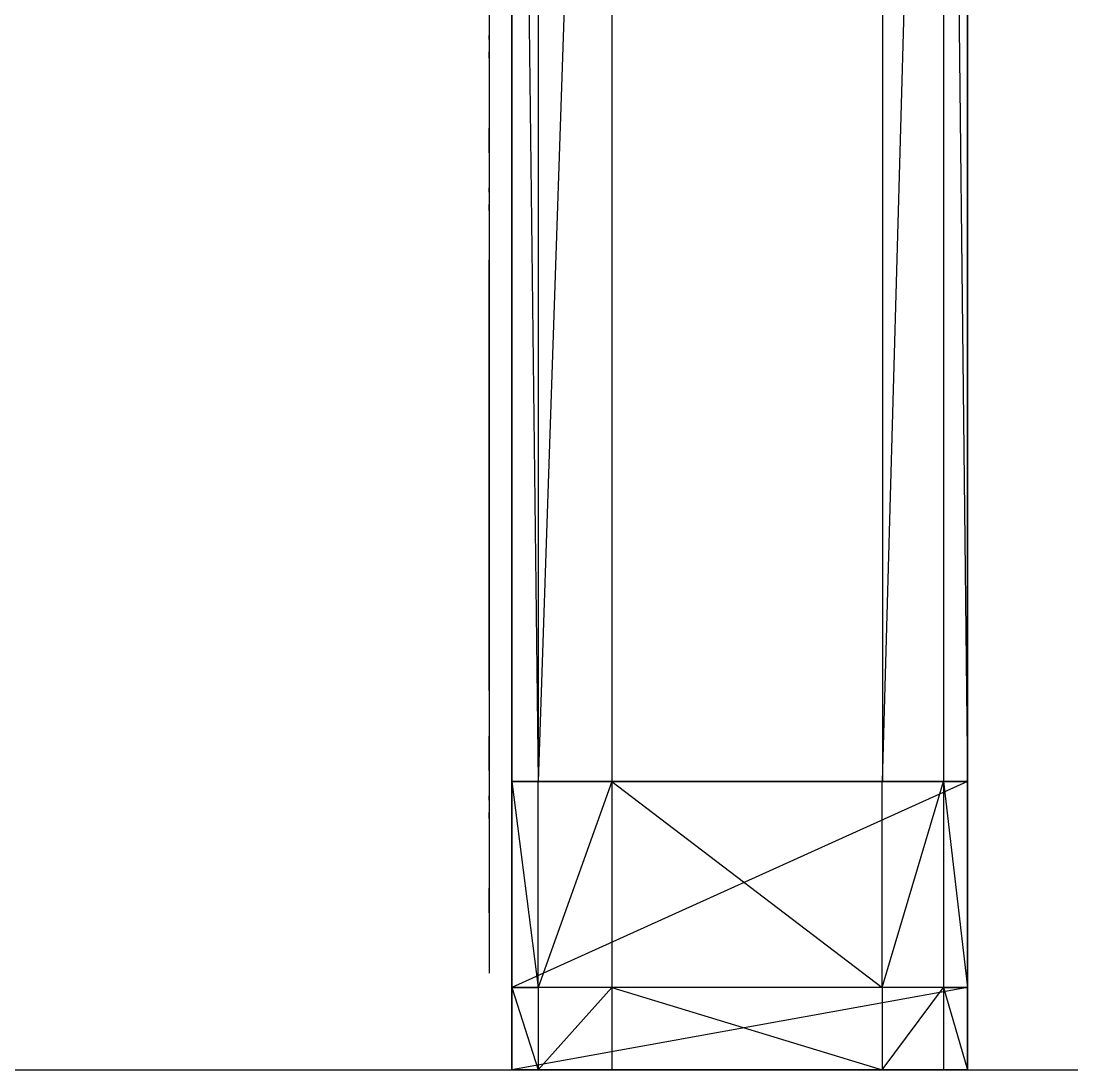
# Model space of a CAD drawing. Extents: x -41 to 47, y -35.8 to 51.3.
# Drawn here: x -18.502 to -15.952, y 40.095 to 42.641 of the extents above; entities that cross this region are included whole.
import ezdxf

# ---------------------------------------------------------------- set-up
doc = ezdxf.new("R2010")
doc.units = 0
doc.header["$MEASUREMENT"] = 0
doc.layers.add('PYDXF', color=8, linetype='CONTINUOUS')

msp = doc.modelspace()

# ---------------------------------------------------------------- linework, layer by layer
at = {"layer": 'PYDXF'}
for p, q in [((-17.3112, 40.7954), (-17.3112, 46.0954)), ((-17.3112, 46.0954), (-17.2476, 40.7954)), ((-17.3112, 46.0954), (-17.3112, 40.7954)), ((-17.069, 46.0954), (-17.2476, 40.7954)), ((-17.2476, 46.0954), (-17.2476, 40.7954)), ((-17.069, 46.0954), (-17.069, 40.7954)), ((-16.4124, 46.0954), (-16.4124, 40.7954)), ((-16.4124, 40.7954), (-16.2639, 46.0954)), ((-16.2639, 46.0954), (-16.2062, 40.7954)), ((-16.2639, 46.0954), (-16.2639, 40.7954)), ((-16.2062, 46.0954), (-16.2062, 40.7954)), ((-16.2062, 40.7954), (-16.2062, 46.0954)), ((-17.3666, 42.6704), (-17.3666, 42.6054)), ((-17.3665, 42.6106), (-17.3665, 42.5956)), ((-17.3666, 42.6054), (-17.3666, 42.3254)), ((-17.3665, 42.5956), (-17.3666, 42.6054)), ((-17.3665, 42.6054), (-17.3665, 42.5506)), ((-17.3665, 42.6054), (-17.3665, 42.5956)), ((-17.3665, 42.5956), (-17.3665, 42.5656)), ((-17.3665, 42.5956), (-17.3665, 42.3354)), ((-17.3665, 42.5643), (-17.3665, 42.5656)), ((-17.3665, 42.563), (-17.3665, 42.5643)), ((-17.3665, 42.5617), (-17.3665, 42.563)), ((-17.3665, 42.5604), (-17.3665, 42.5617)), ((-17.3665, 42.5591), (-17.3665, 42.5604)), ((-17.3665, 42.5579), (-17.3665, 42.5591)), ((-17.3665, 42.5566), (-17.3665, 42.5579)), ((-17.3665, 42.5554), (-17.3665, 42.5566)), ((-17.3665, 42.5542), (-17.3665, 42.5554)), ((-17.3665, 42.553), (-17.3665, 42.5542)), ((-17.3665, 42.5518), (-17.3665, 42.553)), ((-17.3665, 42.5506), (-17.3665, 42.5518)), ((-17.3665, 42.5506), (-17.3665, 42.3804)), ((-17.3665, 42.3792), (-17.3665, 42.3804)), ((-17.3665, 42.3804), (-17.3665, 42.3254)), ((-17.3665, 42.378), (-17.3665, 42.3792)), ((-17.3665, 42.3768), (-17.3665, 42.378)), ((-17.3665, 42.3756), (-17.3665, 42.3768)), ((-17.3665, 42.3744), (-17.3665, 42.3756)), ((-17.3665, 42.3731), (-17.3665, 42.3744)), ((-17.3665, 42.3719), (-17.3665, 42.3731)), ((-17.3665, 42.3706), (-17.3665, 42.3719)), ((-17.3665, 42.3693), (-17.3665, 42.3706)), ((-17.3665, 42.368), (-17.3665, 42.3693)), ((-17.3665, 42.3667), (-17.3665, 42.368)), ((-17.3665, 42.3654), (-17.3665, 42.3667)), ((-17.3665, 42.3354), (-17.3665, 42.3654)), ((-17.3665, 42.3354), (-17.3665, 42.3204)), ((-17.3665, 42.3204), (-17.3665, 42.3354)), ((-17.3665, 42.3354), (-17.3665, 42.3254)), ((-17.3666, 42.3254), (-17.3666, 42.2354)), ((-17.3666, 42.2354), (-17.3666, 42.1804)), ((-17.3665, 42.2254), (-17.3666, 42.2354)), ((-17.3665, 42.2404), (-17.3665, 42.2254)), ((-17.3665, 42.2354), (-17.3665, 42.2254)), ((-17.3665, 42.2254), (-17.3665, 42.1954)), ((-17.3665, 42.2254), (-17.3665, 42.0613)), ((-17.3666, 42.1804), (-17.3666, 41.0164)), ((-17.3665, 42.194), (-17.3665, 42.1954)), ((-17.3665, 42.1927), (-17.3665, 42.194)), ((-17.3665, 42.1914), (-17.3665, 42.1927)), ((-17.3665, 42.1901), (-17.3665, 42.1914)), ((-17.3665, 42.1889), (-17.3665, 42.1901)), ((-17.3665, 42.1876), (-17.3665, 42.1889)), ((-17.3665, 42.1864), (-17.3665, 42.1876)), ((-17.3665, 42.1851), (-17.3665, 42.1864)), ((-17.3665, 42.1839), (-17.3665, 42.1851)), ((-17.3665, 42.1827), (-17.3665, 42.1839)), ((-17.3665, 42.1815), (-17.3665, 42.1827)), ((-17.3665, 42.1804), (-17.3665, 42.1815)), ((-17.3665, 42.1804), (-17.3665, 42.0613)), ((-17.3665, 41.0164), (-17.3665, 42.0613)), ((-17.3665, 42.0613), (-17.3665, 41.0164)), ((-17.3666, 41.0164), (-17.3666, 40.9054)), ((-17.3665, 41.0164), (-17.3665, 40.8604)), ((-17.3665, 40.9042), (-17.3665, 40.9054)), ((-17.3665, 40.9054), (-17.3665, 40.8504)), ((-17.3665, 40.903), (-17.3665, 40.9042)), ((-17.3665, 40.9018), (-17.3665, 40.903)), ((-17.3665, 40.9006), (-17.3665, 40.9018)), ((-17.3665, 40.8994), (-17.3665, 40.9006)), ((-17.3665, 40.8981), (-17.3665, 40.8994)), ((-17.3665, 40.8969), (-17.3665, 40.8981)), ((-17.3665, 40.8956), (-17.3665, 40.8969)), ((-17.3665, 40.8943), (-17.3665, 40.8956)), ((-17.3665, 40.893), (-17.3665, 40.8943)), ((-17.3665, 40.8917), (-17.3665, 40.893)), ((-17.3665, 40.8904), (-17.3665, 40.8917)), ((-17.3665, 40.8604), (-17.3665, 40.8904)), ((-17.3665, 40.8604), (-17.3665, 40.8504)), ((-17.3665, 40.8219), (-17.3665, 40.8604)), ((-17.3665, 40.8604), (-17.3665, 40.8219)), ((-17.3666, 40.8504), (-17.3666, 40.7604)), ((-17.3112, 40.7954), (-16.2062, 40.7954)), ((-17.3112, 40.7954), (-17.3112, 40.2954)), ((-17.3112, 40.2954), (-17.3112, 40.7954)), ((-16.2062, 40.7954), (-17.3112, 40.7954)), ((-16.2062, 40.7954), (-17.3112, 40.2954)), ((-17.3112, 40.7954), (-17.2476, 40.2954)), ((-17.2476, 40.7954), (-17.3112, 40.7954)), ((-17.2476, 40.7954), (-17.069, 40.7954)), ((-17.2476, 40.2954), (-17.2476, 40.7954)), ((-17.069, 40.7954), (-17.2476, 40.2954)), ((-17.069, 40.7954), (-17.2476, 40.7954)), ((-16.2062, 40.7954), (-17.2476, 40.7954)), ((-17.069, 40.7954), (-16.4125, 40.2954)), ((-17.069, 40.7954), (-17.069, 40.2954)), ((-17.069, 40.7954), (-16.4125, 40.7954)), ((-16.2062, 40.7954), (-17.069, 40.7954)), ((-16.4125, 40.2954), (-16.4125, 40.7954)), ((-16.4125, 40.2954), (-16.2639, 40.7954)), ((-16.2639, 40.7954), (-16.4125, 40.7954)), ((-16.4124, 40.7954), (-16.2639, 40.7954)), ((-16.2062, 40.7954), (-16.4124, 40.7954)), ((-16.2639, 40.7954), (-16.2062, 40.7954)), ((-16.2639, 40.7954), (-16.2639, 40.2954)), ((-16.2062, 40.7954), (-16.2639, 40.7954)), ((-16.2639, 40.7954), (-16.2062, 40.2954)), ((-16.2062, 40.7954), (-16.2062, 40.2954)), ((-16.2062, 40.2954), (-16.2062, 40.7954)), ((-17.3666, 40.7604), (-17.3666, 40.4804)), ((-17.3665, 40.7504), (-17.3666, 40.7604)), ((-17.3665, 40.7654), (-17.3665, 40.7504)), ((-17.3665, 40.7604), (-17.3665, 40.7054)), ((-17.3665, 40.7604), (-17.3665, 40.7504)), ((-17.3665, 40.7504), (-17.3665, 40.4914)), ((-17.3665, 40.7504), (-17.3665, 40.7204)), ((-17.3665, 40.719), (-17.3665, 40.7204)), ((-17.3665, 40.7177), (-17.3665, 40.719)), ((-17.3665, 40.7164), (-17.3665, 40.7177)), ((-17.3665, 40.7151), (-17.3665, 40.7164)), ((-17.3665, 40.7139), (-17.3665, 40.7151)), ((-17.3665, 40.7126), (-17.3665, 40.7139)), ((-17.3665, 40.7114), (-17.3665, 40.7126)), ((-17.3665, 40.7101), (-17.3665, 40.7114)), ((-17.3665, 40.7089), (-17.3665, 40.7101)), ((-17.3665, 40.7077), (-17.3665, 40.7089)), ((-17.3665, 40.7065), (-17.3665, 40.7077)), ((-17.3665, 40.7054), (-17.3665, 40.7065)), ((-17.3665, 40.7054), (-17.3665, 40.5364)), ((-17.3665, 40.5352), (-17.3665, 40.5364)), ((-17.3665, 40.5364), (-17.3665, 40.4804)), ((-17.3665, 40.534), (-17.3665, 40.5352)), ((-17.3665, 40.5328), (-17.3665, 40.534)), ((-17.3665, 40.5316), (-17.3665, 40.5328)), ((-17.3665, 40.5304), (-17.3665, 40.5316)), ((-17.3665, 40.5291), (-17.3665, 40.5304)), ((-17.3665, 40.5279), (-17.3665, 40.5291)), ((-17.3665, 40.5266), (-17.3665, 40.5279)), ((-17.3665, 40.5253), (-17.3665, 40.5266)), ((-17.3665, 40.524), (-17.3665, 40.5253)), ((-17.3665, 40.5227), (-17.3665, 40.524)), ((-17.3665, 40.5214), (-17.3665, 40.5227)), ((-17.3665, 40.4914), (-17.3665, 40.5214)), ((-17.3665, 40.4914), (-17.3666, 40.4804)), ((-17.3666, 40.4804), (-17.3666, 40.3304)), ((-17.3665, 40.4764), (-17.3665, 40.4914)), ((-17.3665, 40.4914), (-17.3665, 40.4764)), ((-17.3665, 40.4804), (-17.3665, 40.4914)), ((-17.3112, 40.2954), (-17.2476, 40.2954)), ((-16.2062, 40.2954), (-17.3112, 40.2954)), ((-17.3112, 40.0954), (-17.3112, 40.2954)), ((-17.3112, 40.2954), (-17.3112, 40.0954)), ((-16.2062, 40.2954), (-17.3112, 40.0954)), ((-17.3112, 40.2954), (-17.2476, 40.0954)), ((-16.2062, 40.2954), (-17.2476, 40.2954)), ((-17.2476, 40.2954), (-17.2476, 40.0954)), ((-17.069, 40.2954), (-17.2476, 40.2954)), ((-17.069, 40.2954), (-17.2476, 40.0954)), ((-17.069, 40.2954), (-16.4125, 40.0954)), ((-16.4125, 40.2954), (-17.069, 40.2954)), ((-17.069, 40.2954), (-17.069, 40.0954)), ((-16.2062, 40.2954), (-17.069, 40.2954)), ((-16.4125, 40.2954), (-16.4125, 40.0954)), ((-16.4125, 40.0954), (-16.2639, 40.2954)), ((-16.2062, 40.2954), (-16.4125, 40.2954)), ((-16.2639, 40.2954), (-16.4125, 40.2954)), ((-16.2062, 40.2954), (-16.2639, 40.2954)), ((-16.2639, 40.2954), (-16.2062, 40.2954)), ((-16.2639, 40.2954), (-16.2062, 40.0954)), ((-16.2639, 40.2954), (-16.2639, 40.0954)), ((-16.2062, 40.2954), (-16.2062, 40.0954)), ((-16.2062, 40.0954), (-16.2062, 40.2954)), ((-17.3112, 40.0954), (-16.2062, 40.0954)), ((-17.2476, 40.0954), (-17.3112, 40.0954)), ((-16.2062, 40.0954), (-17.2476, 40.0954)), ((-17.069, 40.0954), (-17.2476, 40.0954)), ((-16.4125, 40.0954), (-17.069, 40.0954)), ((-16.2062, 40.0954), (-17.069, 40.0954)), ((-16.2639, 40.0954), (-16.4125, 40.0954)), ((-16.2062, 40.0954), (-16.4125, 40.0954)), ((-16.2062, 40.0954), (-16.2639, 40.0954))]:
    msp.add_line(p, q, dxfattribs=at)
at = {"layer": 'PYDXF', "linetype": 'ByBlock'}
msp.add_line((-40.0335, 40.0954), (45.3585, 40.0954), dxfattribs=at)

doc.saveas('drawing.dxf')
